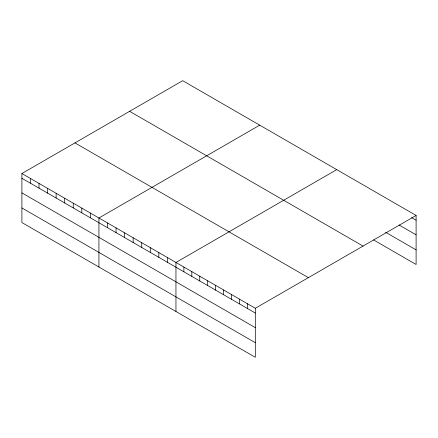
<?xml version="1.0" encoding="UTF-8"?>
<svg xmlns="http://www.w3.org/2000/svg" width="438" height="438" viewBox="0 0 438 438"><rect width="100%" height="100%" fill="white"/><g stroke="black" fill="none" stroke-linecap="round" stroke-linejoin="round"><path stroke-width="0.66" d="M21.9 173.525L255.31 308.281L255.31 357.309L21.9 222.548L21.9 173.525L182.69 80.691L416.1 215.452L416.1 264.475L373.587 239.931M259.718 125.164L98.928 217.993L98.928 267.021M336.74 169.632L175.95 262.461L175.95 311.489M255.31 308.281L416.1 215.452M411.567 217.587L416.1 220.204M399.095 225.001L416.1 234.817M385.489 232.195L416.1 249.868M129.632 111.323L363.042 246.085M74.958 142.887L308.368 277.648M21.9 178.277L255.31 313.039M21.9 192.89L255.31 327.646M21.9 207.941L255.31 342.697M247.377 303.698L247.377 308.456M239.438 299.116L239.438 303.873M231.505 294.533L231.505 299.291M223.566 289.956L223.566 294.708M215.633 285.373L215.633 290.131M207.694 280.791L207.694 285.549M199.761 276.208L199.761 280.966M191.822 271.626L191.822 276.383M183.889 267.043L183.889 271.801M167.393 257.522L167.393 262.28M158.835 252.578L158.835 257.336M150.278 247.64L150.278 252.398M141.715 242.696L141.715 247.454M133.157 237.757L133.157 242.515M124.6 232.819L124.6 237.571M116.043 227.875L116.043 232.633M107.485 222.937L107.485 227.689M90.365 213.054L90.365 217.806M81.807 208.11L81.807 212.868M73.25 203.172L73.25 207.924M64.693 198.228L64.693 202.986M56.135 193.289L56.135 198.042M47.578 188.345L47.578 193.103M39.015 183.407L39.015 188.159M30.457 178.463L30.457 183.221"/></g></svg>
